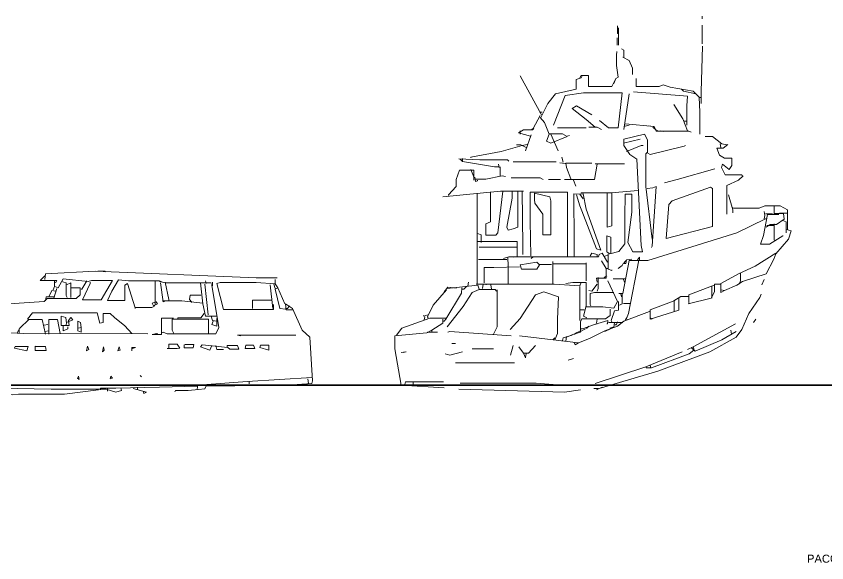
# Model space of a CAD drawing. Header units: millimetres. Extents: x -11119 to 8439, y -3599 to 8618.
# Drawn here: x -3947 to -1922, y 4029 to 5393 of the extents above; entities that cross this region are included whole.
import ezdxf

# ---------------------------------------------------------------- set-up
doc = ezdxf.new("R2010")
doc.units = ezdxf.units.MM
doc.layers.add('a_MUEBLE', color=250, linetype='Continuous', lineweight=5)
doc.layers.add('a_TEXTO', color=7, linetype='Continuous', lineweight=0)
doc.styles.add('CA_100_TEXTO', font='arial.ttf', dxfattribs={"height": 20})

# ---------------------------------------------------------------- blocks, each defined once
blk = doc.blocks.new('ca_nav15')
at = {"layer": 'a_MUEBLE', "linetype": 'Continuous'}
for points in [[(398.9, 264), (400.5, 278.4), (525.3, 284.8), (926.9, 268), (979.7, 268)], [(531.7, 284.8), (549.3, 284.8), (550.9, 283.2)], [(398.9, 273.6), (387.7, 261.6), (429.3, 261.6), (426.1, 256)], [(424.5, 246.4), (432.5, 243.2), (445.3, 265.6), (507.7, 259.2), (515.7, 261.6), (568.5, 261.6), (539.7, 213.6), (493.3, 213.6), (512.5, 254.4), (512.5, 257.6)], [(974.9, 264), (974.9, 254.4)], [(466.1, 243.2), (487.7, 243.2), (487.7, 225.6), (477.3, 216.8), (405.3, 216.8), (397.3, 209.6), (158.9, 193.6), (94.9, 169.6), (80.5, 163.2)], [(423.7, 262.4), (423.7, 246.4), (419.7, 238.4)], [(440.5, 259.2), (452.5, 256), (452.5, 224), (454.9, 219.2)], [(453.3, 251.2), (464.5, 256), (464.5, 219.2)], [(504.5, 260.8), (491.7, 240), (490.1, 240)], [(624.5, 193.6), (605.3, 254.4), (598.9, 249.6), (598.9, 212), (555.7, 212), (566.9, 235.2), (582.9, 263.2), (608.5, 261.2), (685.3, 261.2), (693.3, 257.6)], [(674.9, 259.2), (674.9, 200)], [(685.3, 259.2), (699.7, 256), (814.9, 256)], [(688.5, 256), (694.9, 208), (698.1, 209.6)], [(818.1, 248), (818.1, 257.6), (816.5, 249.6), (834.1, 144), (826.1, 128.8), (782.9, 128.4), (704.5, 128.4), (694.9, 132.8), (691.7, 131.2)], [(699.7, 257.6), (709.3, 214.4), (709.3, 211.2)], [(787.7, 256), (794.1, 203.2), (800.5, 172.8), (829.3, 172.8)], [(798.9, 252.8), (806.9, 176)], [(802.1, 254.4), (800.5, 260.8)], [(981.3, 243.2), (974.9, 253.6), (926.9, 256.4), (837.3, 256.4), (829.3, 254.4), (845.3, 189.6), (970.1, 189.6), (970.1, 201.6)], [(962.1, 251.2), (968.5, 192)], [(971.7, 252.8), (974.9, 241.6)], [(998.9, 203.2), (981.3, 243.2), (974.9, 240), (986.1, 192), (1000.5, 190.4)], [(426.1, 235.2), (416.5, 236.8), (410.1, 222.4)], [(429.3, 241.6), (421.3, 217.6)], [(789.3, 224.8), (762.1, 224.8), (760.5, 214.4), (765.3, 208), (765.3, 206.4)], [(421.3, 220.8), (402.1, 220.8), (400.5, 211.2)], [(677.3, 208), (667.7, 204.8), (670.9, 198.4), (680.5, 203.2), (677.3, 208)], [(693.3, 211.2), (741.3, 211.2), (794.1, 204.8)], [(1018.1, 188), (1002.1, 188), (1000.5, 203.2), (1018.1, 192), (1042.1, 137.6), (1061.3, 120), (1067.7, 11.2), (1066.1, 4.8), (992.5, -0.8), (971.7, 0.4), (874.1, -1.4), (803.7, -1.4)], [(966.9, 212.8), (918.1, 212.8), (918.1, 192)], [(-76.3, 184.8), (-100.3, 184.8), (-85.9, 144.8), (-103.5, 144.8), (-97.1, 134.4)], [(674.1, 198.4), (666.1, 194.4), (624.5, 194.4), (624.5, 192)], [(1010.1, 198.4), (1005.3, 192), (1000.5, 192)], [(-97.1, 179.2), (-26.7, 179.2), (80.5, 168), (91.7, 166.4)], [(14.1, 172.8), (14.1, 147.2)], [(82.1, 168), (82.1, 152), (142.9, 145.6), (141.3, 131.2)], [(330.1, 131.2), (336.5, 142.4), (358.9, 164), (392.5, 164), (400.5, 128)], [(355.7, 164.8), (368.5, 180.8), (530.1, 180.8), (536.5, 155.2), (544.5, 156.8), (544.5, 179.2), (562.1, 179.2), (573.3, 169.6), (598.9, 148.8), (616.5, 129.6)], [(437.3, 129.6), (430.9, 164), (409.3, 164), (409.3, 128)], [(453.3, 156.8), (469.3, 163.2), (464.5, 169.6), (458.1, 161.6), (459.7, 149.6), (439.7, 149.6), (439.7, 172.8), (451.7, 169.6), (453.3, 155.2), (451.7, 148.8)], [(720.5, 167.2), (690.9, 167.2), (690.9, 127.2), (667.7, 127.2), (678.9, 129.6), (680.5, 128)], [(722.1, 128), (717.3, 137.6), (717.3, 164.8), (808.5, 164.8), (808.5, 128)], [(797.3, 179.2), (789.3, 168.8), (731.7, 168.8), (731.7, 166.4)], [(814.9, 172.8), (818.1, 161.6), (827.7, 160)], [(828.5, 166.4), (828.5, 147.2), (816.5, 152), (819.7, 160)], [(-85.9, 145.6), (-68.3, 144), (-21.9, 144.8), (18.1, 144.8)], [(-23.5, 142.4), (-23.5, 134.4)], [(19.7, 134.4), (19.7, 148), (69.3, 148), (69.3, 134.4)], [(80.5, 158.4), (66.1, 150.4)], [(152.5, 131.2), (160.5, 145.6), (248.5, 139.2), (250.1, 131.2)], [(406.9, 152), (397.3, 150.4)], [(445.3, 148.8), (445.3, 136), (456.5, 140.8), (456.5, 145.6)], [(490.1, 144), (490.1, 132.8), (481.3, 136), (481.3, 160), (488.5, 156.8), (490.1, 144)], [(490.1, 144), (482.1, 142.4)], [(656.5, 128.8), (346.1, 129.2), (298.1, 131.8), (3.7, 131.8), (-95.5, 139.2), (-93.9, 128), (11.7, -16), (24.5, -20.8)], [(334.9, 140.8), (334.9, 131.2)], [(408.5, 136), (398.9, 134.4)], [(888.5, 123.2), (880.5, 124.8), (1026.1, 124.8)], [(704.5, 92), (730.1, 92), (736.5, 92.8), (730.1, 102.4), (709.3, 102.4), (709.3, 92.8)], [(749.3, 101.6), (771.7, 101.6), (770.1, 93.6), (747.7, 93.6), (747.7, 100.8)], [(238.9, 98.4), (242.1, 90.4), (261.3, 90.4), (254.9, 98.4), (238.9, 98.4)], [(325.3, 96.8), (357.3, 96.8), (354.1, 86.4), (323.7, 92.8), (325.3, 96.8)], [(374.9, 97.6), (374.9, 87.2), (402.1, 87.2), (400.5, 96.8), (376.5, 96.8), (374.9, 97.6)], [(506.1, 97.6), (509.3, 89.6), (502.9, 86.4), (506.1, 97.6)], [(546.1, 96), (542.9, 83.2), (547.7, 88), (546.1, 96)], [(584.5, 96), (587.7, 88), (581.3, 86.4), (584.5, 96)], [(616.5, 91.2), (626.1, 94.4), (616.5, 94.4), (616.5, 86.4)], [(816.5, 99.2), (811.7, 88), (787.7, 96), (792.5, 100.8), (856.5, 94.4), (861.3, 90.4), (883.7, 90.4), (880.5, 99.2), (854.9, 99.2), (854.9, 96)], [(826.1, 99.2), (829.3, 89.6), (845.3, 89.6)], [(920.5, 100), (923.7, 92), (899.7, 92), (901.3, 100), (920.5, 100)], [(938.1, 100), (958.9, 100), (958.9, 88), (936.5, 94.4), (938.1, 100)], [(483.7, 22.4), (485.3, 14.4), (480.5, 17.6), (483.7, 22.4)], [(563.7, 22.4), (568.5, 17.6), (562.1, 16), (563.7, 22.4)], [(637.3, 24), (640.5, 20.8), (637.3, 24)], [(0.5, 0), (288.5, -7.2), (414.9, -10), (552.5, -10), (576.5, -17.6), (590.9, -12.8), (589.3, -6.4)], [(803.7, 1.6), (798.9, -8.8), (782.9, -10.8), (757.3, -13.4), (725.3, -13.4), (723.7, -16)], [(1066.1, 19.2), (904.5, 9.6), (781.3, 0), (779.7, -9.6)], [(909.3, 9.6), (909.3, 3.2)], [(1056.5, 16), (1058.1, 4.8), (1050.1, 1.6)], [(13.3, -1.6), (8.5, -12.8)], [(533.3, -11.2), (448.5, -22.4), (333.3, -22.4), (318.9, -24), (302.9, -21.6), (245.3, -21.2), (205.3, -19.4), (138.1, -18.5), (86.9, -18.5), (74.1, -12.8), (19.7, -22.4), (18.1, -17.6)], [(80.5, -3.2), (80.5, -12.8)], [(779.7, -2.4), (685.3, -4.4), (576.5, -7), (538.1, -7), (538.1, -11.2)], [(555.7, -8), (555.7, -14.4)], [(619.7, -8), (653.3, -17.6), (646.9, -20.8), (645.3, -16)], [(630.9, -4.8), (630.9, -11.2)]]:
    blk.add_lwpolyline(points, dxfattribs=at)
blk = doc.blocks.new('ca_nav16')
at = {"layer": 'a_MUEBLE', "linetype": 'Continuous'}
for points in [[(752, 921.6), (752, 915.2)], [(540.8, 897.6), (540.8, 878.4), (542.4, 878.4)], [(543.2, 892.8), (543.2, 849.6)], [(752, 899.2), (752, 852.8)], [(540, 867.2), (540, 849.6)], [(446.4, 768), (449.6, 773.6), (468, 773.6), (468, 746.4), (526.4, 746.4), (536, 766.4), (542.4, 769.6), (538.4, 798.4), (538.4, 824), (539.2, 833.6)], [(556.8, 817.6), (556.8, 836.8), (550.4, 840)], [(752.8, 846.4), (750, 732.8), (750, 704)], [(553.6, 819.2), (569.6, 811.2), (578.4, 792), (578.4, 776)], [(297.6, 772.8), (350.4, 675.2)], [(452.8, 774.4), (449.6, 768), (437.6, 763.2), (437.6, 739.2), (385.6, 728), (366.4, 704), (350.4, 672), (348.8, 668.8)], [(536, 766.4), (531.2, 753.6), (529.6, 753.6)], [(587.2, 766.4), (587.2, 746.4), (644.8, 746.4), (654.4, 750.4), (672, 744), (729.6, 734.4), (745.6, 718.4), (748.8, 718.4)], [(496, 660.8), (518.4, 643.2), (542.4, 643.2), (552, 730.4), (456, 730.4), (409.6, 723.2), (380.8, 649.6)], [(580.8, 732.8), (715.2, 721.6), (713.6, 697.6), (713.6, 649.6)], [(700.8, 739.2), (705.6, 734.4), (736, 728)], [(569.6, 728), (556.8, 638.4)], [(744.8, 718.4), (746, 683.2), (746, 627.2)], [(484.8, 644.8), (462.4, 664), (427.2, 691.2), (438.4, 697.6), (476.8, 675.2)], [(681.6, 700.8), (704, 665.6), (715.2, 635.2)], [(347.2, 673.6), (329.6, 641.6), (326.4, 638.4)], [(345.6, 681.6), (352, 681.6)], [(347.2, 668.8), (358.4, 656), (369.6, 627.2), (363.2, 609.6), (374.4, 604.8), (414.4, 620.8), (403.2, 628), (369.6, 628)], [(569.6, 649.6), (556.8, 646.4)], [(560, 652.8), (632, 646.4), (636.8, 634.4), (718.4, 634.4), (724.8, 632)], [(707.2, 659.2), (713.6, 659.2)], [(331.2, 641.6), (328, 637.6), (305.6, 637.6), (292.8, 630.4), (323.2, 622.4)], [(297.6, 635.2), (297.6, 627.2)], [(390.4, 643.2), (420.8, 643.2), (462.4, 643.2)], [(468.8, 644.8), (489.6, 644.8), (500.8, 638.4)], [(617.6, 648), (630.4, 646.4)], [(628.8, 644.8), (635.2, 638.4), (641.6, 635.2)], [(648, 635.2), (654.4, 633.6)], [(324.8, 625.6), (310.4, 585.6)], [(374.4, 627.2), (392, 585.6)], [(414.4, 622.4), (420.8, 624)], [(627.2, 364.8), (611.2, 496), (611.2, 577.6), (615.2, 582.4), (615.2, 612.8), (608, 627.2), (556, 614.4), (556, 598.4), (571.2, 576), (588.8, 564.8), (600, 348.8), (603.2, 332.8), (579.2, 332.8), (566.4, 356.8), (576, 432), (576, 476.8), (560, 476.8), (559.2, 420.8), (559.2, 353.6), (544, 334.4), (521.6, 328), (513.6, 332.8), (513.6, 372.8), (524, 369.6), (524, 329.6)], [(555.2, 604.8), (596.8, 614.4)], [(760, 620.8), (777.6, 620.8), (801.6, 603.2), (814.4, 600)], [(315.2, 601.6), (302.4, 598.4), (249.6, 584), (174.4, 569.6), (174.4, 568)], [(312, 593.6), (299.2, 600), (288, 600)], [(563.2, 584), (600, 598.4), (604.8, 598.4)], [(616, 579.2), (622.4, 576), (707.2, 596.8), (710.4, 598.4)], [(816, 601.6), (804.8, 592), (788.8, 592), (795.2, 574.4), (808, 567.2), (826.4, 567.2), (826.4, 548.8), (819.2, 539.2), (803.2, 552), (800, 544), (809.6, 525.6), (851.2, 525.6), (852.8, 521.6)], [(796.8, 603.2), (798.4, 593.6)], [(404.8, 556.8), (401.6, 569.6)], [(144, 565.6), (196.8, 562.8), (265.6, 562.8), (268.8, 560)], [(147.2, 564.8), (153.6, 558.4), (233.6, 545.6), (243.2, 545.6)], [(153.6, 566.4), (153.6, 558.4)], [(243.2, 552), (244.8, 544)], [(280, 557.6), (387.2, 557.6)], [(396.8, 555.2), (409.6, 553.6)], [(489.6, 552), (483.2, 513.6), (408, 513.6)], [(476.8, 554.4), (411.2, 554.4), (412.8, 544), (424, 515.2)], [(558.4, 552.8), (484.8, 552.8)], [(181.6, 512), (181.6, 536.8), (145.6, 536.8), (137.6, 513.6), (137.6, 496), (118.4, 475.2), (118.4, 473.6)], [(174.4, 539.2), (182.4, 518.4)], [(247.2, 545.6), (247.2, 523.2)], [(784, 540.8), (689.6, 513.6), (657.6, 505.6)], [(184, 520), (185.6, 508.8), (190.4, 510.4), (190.4, 512)], [(185.6, 514.4), (211.2, 514.4), (252.8, 523.2), (260.8, 521.6)], [(275.2, 517.6), (347.2, 517.6), (355.2, 513.6)], [(368, 513.6), (398.4, 513.6)], [(430.4, 512), (436.8, 497.6)], [(854.4, 523.2), (843.2, 512), (813.6, 499.2), (814, 468.8), (814, 427.2)], [(592, 486.4), (524.8, 480.8), (449.6, 480.8), (449.6, 480)], [(614.4, 491.2), (628.8, 492.8), (636.8, 496), (627.2, 347.2), (625.6, 344)], [(772.8, 494.4), (777.6, 491.2), (777.6, 396.8), (662.4, 366.4), (668.8, 451.2), (676.8, 460.8), (772.8, 494.4)], [(104, 470.4), (248, 484.8), (305.6, 484.8)], [(189.6, 480), (189.6, 254.4)], [(254.4, 484.8), (241.6, 380.8), (236.8, 375.2), (212, 375.2), (212, 403.2), (223.2, 408), (223.2, 481.6)], [(277.6, 484.8), (277.6, 467.2), (264, 395.2), (267.2, 387.2), (280, 390.4), (291.2, 395.2), (291.2, 484.8)], [(302.4, 484.8), (304, 348.8), (304, 326.4)], [(324, 323.2), (322, 409.6), (322, 482.4), (416, 482.4), (416, 328), (416, 321.6)], [(333.6, 480), (371.2, 470.4), (373.6, 460.8), (373.6, 376), (353.6, 376), (353.6, 427.2), (334.4, 454.4), (333.6, 464), (333.6, 480)], [(446.4, 476.8), (431.2, 478.4), (432.4, 356.8), (432.4, 321.6)], [(454.4, 465.6), (446.4, 476.8), (454.4, 478.4), (462.4, 440), (499.2, 337.6), (488, 340.8), (451.2, 435.2), (446.4, 448), (438.4, 475.2)], [(514.4, 481.6), (514.4, 395.2), (526.4, 398.4), (526.4, 478.4), (526.4, 480)], [(817.6, 475.2), (828.8, 438.4), (828.8, 430.4)], [(965.6, 388.8), (965.6, 438.4), (947.2, 448), (908.8, 448), (894.4, 442.4), (830.4, 442.4), (828.8, 443.2)], [(932, 446.4), (932, 427.2)], [(944, 426.4), (915.2, 426.4), (905.6, 374.4), (897.6, 352), (920, 352), (953.6, 372.8), (953.6, 374.4)], [(907.2, 433.6), (908.8, 424), (907.2, 416)], [(910.4, 428), (928, 428)], [(955.2, 428.8), (956.8, 414.4), (937.6, 401.6), (921.6, 401.6), (912, 395.2)], [(932.8, 428.8), (955.2, 428.8)], [(964.8, 429.6), (945.6, 429.6)], [(544, 228.8), (553.6, 228.8), (569.6, 311.2), (616, 311.2), (838.4, 380.8), (910.4, 416), (912, 416)], [(953.6, 411.2), (961.6, 408), (961.6, 380.8)], [(963.2, 388.8), (974.4, 385.6), (968, 364.8), (936, 328), (931.2, 315.2), (912, 278.4), (852.8, 259.2), (838.4, 249.6), (808, 236.8), (798.4, 238.4)], [(913.6, 399.2), (931.2, 399.2)], [(932, 403.2), (932, 363.2), (932.8, 361.6)], [(190.4, 379.2), (200, 376), (200, 356.8)], [(192, 359.2), (289.6, 359.2), (289.6, 320)], [(289.6, 344.8), (195.2, 344.8)], [(515.2, 307.2), (502.4, 329.6), (494.4, 326.4), (492.8, 320.8), (329.6, 320.8)], [(472, 323.2), (476.8, 329.6), (489.6, 326.4), (489.6, 321.6)], [(515.2, 324.8), (507.2, 321.6)], [(517.6, 328), (517.6, 289.6), (526.4, 286.4), (526.4, 288)], [(936, 329.6), (884.8, 297.6), (843.2, 278.4), (798.4, 254.4), (798.4, 232), (808, 236.8)], [(193.6, 314.4), (264, 314.4)], [(256, 316.8), (268.8, 320.8), (329.6, 320.8), (324.8, 316.8)], [(266.4, 320), (267.6, 297.6), (267.6, 254.4)], [(289.6, 321.6), (281.6, 320)], [(345.6, 300.8), (339.2, 289.6), (300.8, 289.6), (297.6, 300.8), (339.2, 307.2), (345.6, 300.8)], [(379.2, 302.4), (379.2, 308.8)], [(462.4, 305.6), (462.4, 260.8)], [(500.8, 310.4), (512, 291.2), (518.4, 291.2)], [(555.2, 305.6), (552, 299.2), (542.4, 291.2)], [(576, 315.2), (563.2, 313.6), (561.6, 304), (556.8, 304)], [(563.2, 312), (558.4, 307.2), (558.4, 304)], [(593.6, 312), (568, 179.2), (563.2, 166.4), (564.8, 163.2)], [(590.4, 313.6), (595.2, 320), (595.2, 312)], [(296, 296), (232, 294.4), (207.2, 294.4), (207.2, 256)], [(345.6, 301.6), (376, 301.6)], [(379.2, 252.8), (379.2, 303.2), (460.8, 303.2), (462.4, 302.4)], [(512, 291.2), (512, 267.2), (488, 267.2), (489.6, 257.6)], [(492, 268.8), (492, 241.6), (489.6, 235.2)], [(513.6, 273.6), (507.2, 268.8)], [(529.6, 265.6), (560, 265.6)], [(555.2, 264), (558.4, 257.6)], [(848, 280), (848, 260.8), (844.8, 252.8)], [(907.2, 264), (900.8, 251.2)], [(152, 243.2), (150.4, 230.4), (112, 164.8), (107.2, 160), (105.6, 160)], [(131.2, 243.2), (116.8, 244.8), (107.2, 233.6)], [(195.2, 240), (192, 249.6), (115.2, 241.6)], [(132.8, 243.2), (139.2, 243.2)], [(163.2, 246.4), (156.8, 240), (153.6, 240)], [(168, 257.6), (166.4, 248)], [(187.2, 252.8), (211.2, 252.8), (212.8, 251.2)], [(449.6, 257.6), (446.4, 248), (382.4, 252.8), (204.8, 252.8), (203.2, 241.6)], [(224, 251.2), (225.6, 240)], [(411.2, 254.4), (428.8, 256.8), (462.4, 256.8), (462.4, 198.4), (456, 172.8), (464, 168)], [(446.4, 246.4), (446.4, 161.6)], [(516.8, 260.8), (540.8, 209.6), (531.2, 192.8), (504, 195.6), (460.8, 195.6)], [(489.6, 252.8), (476.8, 235.2), (468.8, 236.8)], [(796.8, 252.8), (783.2, 252.8), (783.2, 233.6), (774.4, 217.6), (716.8, 203.2)], [(782.4, 249.6), (718.4, 225.6), (718.4, 206.4), (720, 204.8)], [(776, 248), (776, 217.6)], [(113.6, 238.4), (80, 200), (65.6, 171.2), (67.2, 168)], [(115.2, 145.6), (155.2, 196.8), (177.6, 232), (195.2, 239.2), (235.2, 239.2), (238.4, 235.2)], [(240, 238.4), (240, 145.6), (230.4, 128)], [(272, 139.2), (297.6, 166.4), (336, 225.6), (356.8, 233.6), (392.8, 220.8), (390.8, 164.8), (390.8, 129.6), (384, 113.6)], [(531.2, 232), (483.2, 232), (472, 228.8), (472, 201.6), (473.6, 198.4)], [(494.4, -8), (641.6, 35.2), (771.2, 83.2), (836.8, 120), (851.2, 139.2), (868.8, 179.2), (896, 219.2), (899.2, 227.2)], [(552, 227.2), (552, 203.2), (545.6, 200)], [(548.8, 227.2), (550.4, 220.8)], [(543.2, 209.6), (543.2, 187.2), (532.8, 185.6), (524.8, 161.6), (526.4, 158.4)], [(555.2, 204), (572.8, 204)], [(693.6, 217.6), (693.6, 187.2), (622.4, 164.8), (622.4, 188.8), (682.4, 211.2), (682.4, 184)], [(716.8, 221.6), (699.2, 221.6), (681.6, 211.2)], [(620.8, 184), (556.8, 160), (540.8, 147.2), (508.8, 136), (470.4, 116.8), (443.2, 105.6), (296, 123.2)], [(522.4, 190.4), (522.4, 174.4), (510.4, 165.6), (451.2, 165.6), (448, 158.4), (448, 132.8), (428.8, 126.4)], [(448, 188.8), (457.6, 188.8)], [(-11.2, 124.8), (1.6, 142.4), (72, 167.2), (112, 167.2)], [(65.6, 176), (57.6, 172.8), (56, 174.4)], [(59.2, 171.2), (57.6, 163.2)], [(104, 164.8), (104, 155.2), (76.8, 137.6), (76.8, 132.8)], [(489.6, 164.8), (488, 155.2)], [(563.2, 169.6), (560, 161.6)], [(622.4, 168), (627.2, 164.8)], [(886.4, 164.8), (880, 156.8)], [(489.6, 153.6), (483.2, 152), (452.8, 140.8), (449.6, 140.8)], [(468.8, 147.2), (464, 142.4), (462.4, 142.4)], [(483.2, 152), (516.8, 161.6), (515.2, 153.6), (513.6, 153.6)], [(518.4, 156.8), (553.6, 156.8)], [(531.2, 145.6), (521.6, 142.4)], [(532.8, 156.8), (531.2, 144)], [(540.8, 158.4), (537.6, 150.4), (534.4, 152)], [(835.2, 153.6), (729.6, 96), (732.8, 84.8)], [(76.8, 137.6), (64, 131.2), (-16, 123.2), (-16, 91.2), (0, 0), (107.2, -6.4)], [(91.2, 132.8), (65.6, 132.8), (65.6, 131.2)], [(275.2, 123.2), (121.6, 134.4), (116.8, 132.8)], [(427.2, 124.8), (404.8, 118.4), (403.2, 112)], [(412.8, 121.6), (411.2, 110.4)], [(435.2, 128), (428.8, 126.4), (412.8, 120)], [(448, 136), (433.6, 129.6)], [(460.8, 140.8), (448, 134.4)], [(523.2, 140.8), (508.8, 134.4)], [(724.8, 94.4), (734.4, 84.8), (801.6, 113.6), (836.8, 134.4)], [(825.6, 128), (824, 137.6)], [(126.4, 104), (136, 104)], [(384, 118.4), (379.2, 113.6)], [(432, 107.2), (435.2, 100.8), (443.2, 105.6)], [(11.2, 83.2), (0, 81.6)], [(4.8, 81.6), (12.8, 83.2)], [(153.6, 83.2), (121.6, 75.2), (110.4, 78.4)], [(230.4, 91.2), (177.6, 91.2)], [(280, 99.2), (273.6, 75.2)], [(294.4, 96), (305.6, 80), (310.4, 68.8)], [(305.6, 80), (318.4, 80), (336, 99.2)], [(702.4, 83.2), (611.2, 46.4), (484.8, 4.8)], [(731.2, 88), (720, 78.4), (625.6, 43.2), (612.8, 43.2), (611.2, 46.4)], [(729.6, 96), (715.2, 89.6)], [(312, 78.4), (310.4, 70.4)], [(430.4, 67.2), (417.6, 62.4)], [(136, 56), (283.2, 56)], [(622.4, 49.6), (624, 43.2)], [(9.6, 1.6), (11.2, 8.8), (105.6, 8.8)], [(30.4, 8), (30.4, 0)], [(147.2, 5.6), (337.6, 5.6), (411.2, -0.8), (432, -0.8)], [(144, -9.6), (408, -17.6), (448, -11.2)], [(492.8, -8), (481.6, -8)], [(502.4, -4.8), (488, -11.2)]]:
    blk.add_lwpolyline(points, dxfattribs=at)

msp = doc.modelspace()

# ---------------------------------------------------------------- linework, layer by layer
at = {"layer": 'a_TEXTO', "color": 253, "lineweight": 35}
msp.add_line((-8716.4, 4471.9), (3997.4, 4471.9), dxfattribs=at)

# ---------------------------------------------------------------- block references
at = {"layer": 'a_MUEBLE'}
for name, p in [('ca_nav16', (-2985.2, 4471.9)), ('ca_nav15', (-4274.6, 4471.9))]:
    msp.add_blockref(name, p, dxfattribs=at)

# ---------------------------------------------------------------- texts
at = {"layer": 'a_TEXTO', "style": 'CA_100_TEXTO'}
msp.add_text('PAСOL DE REPUESTOS', height=20, dxfattribs=at).set_placement((-1971.2, 4028.9))

doc.saveas('drawing.dxf')
